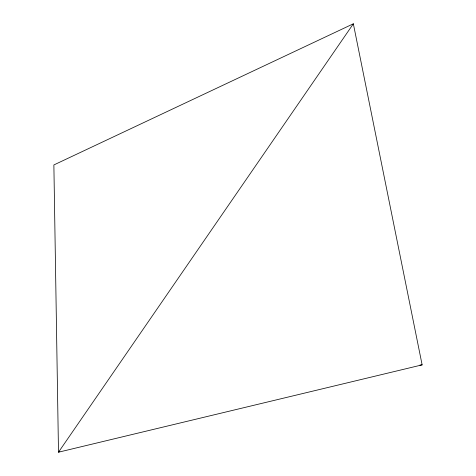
<?xml version="1.0" encoding="UTF-8"?>
<svg xmlns="http://www.w3.org/2000/svg" width="476" height="476" viewBox="0 0 476 476"><rect width="100%" height="100%" fill="white"/><g stroke="black" fill="none" stroke-linecap="round" stroke-linejoin="round"><path stroke-width="0.71" d="M353.347 23.8L58.494 452.2L422.129 364.866L353.347 23.8L53.871 164.94L58.494 452.2L59.792 451.486M419.909 365.092L422.129 364.866"/></g></svg>
